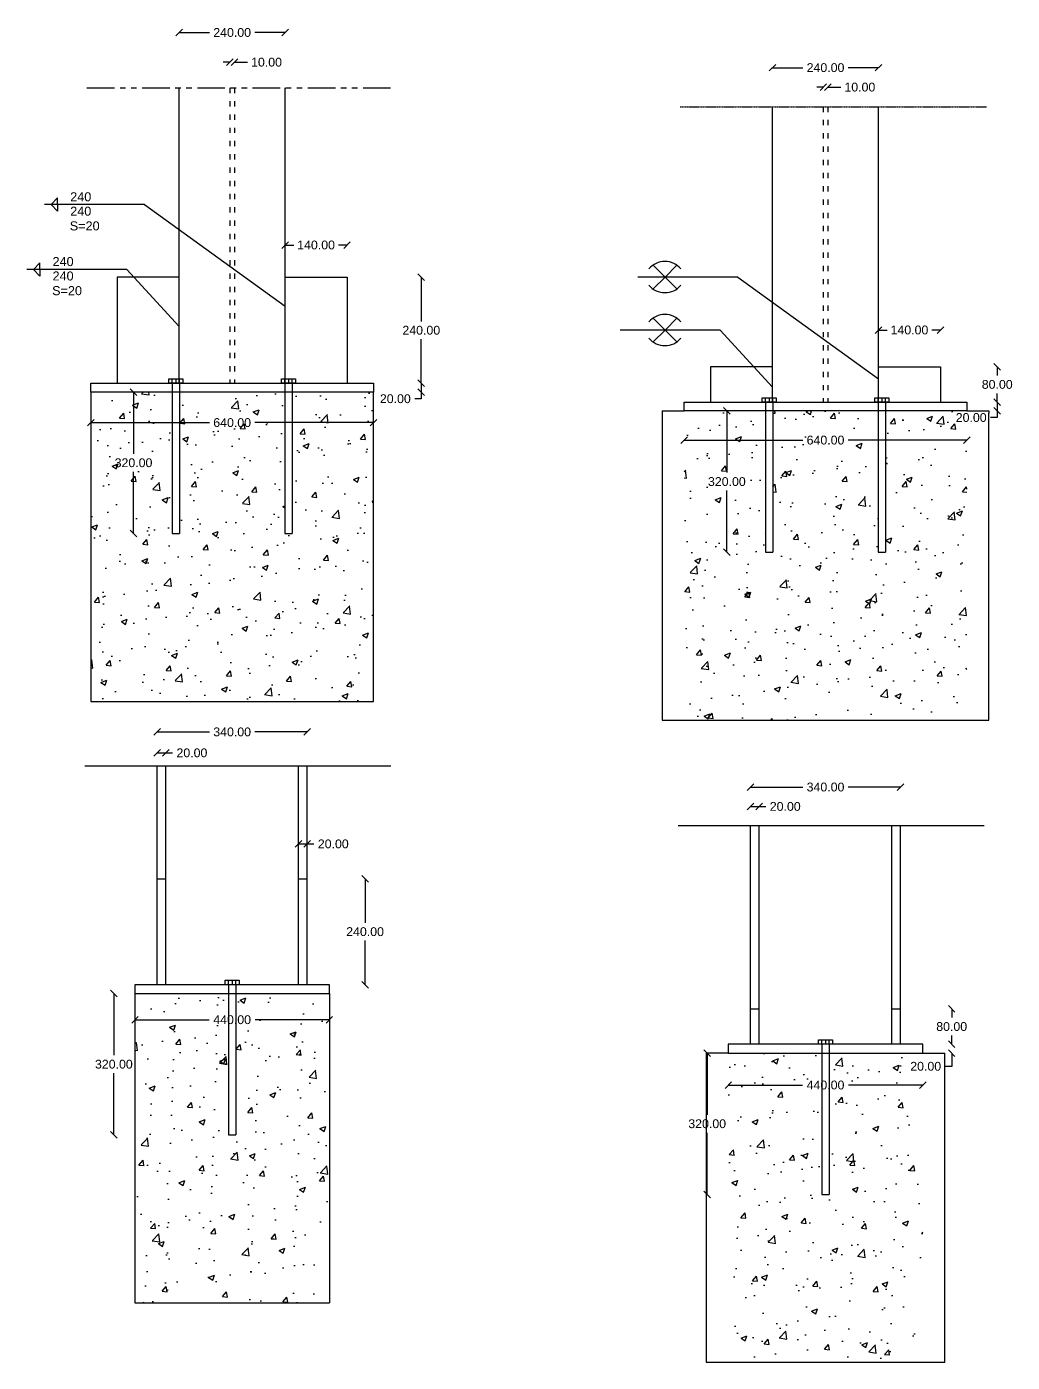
# Model space of a CAD drawing. Header units: inches. Extents: x -15 to 1885144, y -42615 to 866270.
# Drawn here: x 935031 to 937262, y 42026 to 45050 of the extents above; entities that cross this region are included whole.
import ezdxf

# ---------------------------------------------------------------- set-up
doc = ezdxf.new("R2010")
doc.units = ezdxf.units.IN
doc.header["$LTSCALE"] = 100
doc.header["$MEASUREMENT"] = 0
doc.linetypes.add('dash line', pattern=[30, 12, -18])
doc.linetypes.add('PHANTOM2', pattern=[1.25, 0.625, -0.125, 0.125, -0.125, 0.125, -0.125])
for name, color, linetype in [('bolt', 1, 'Continuous'), ('pedestal', 9, 'Continuous'), ('sections', 3, 'Continuous'), ('sections Dimensions', 6, 'Continuous')]:
    doc.layers.add(name, color=color, linetype=linetype)
doc.styles.get("Standard").update_dxf_attribs({"font": 'arial.ttf'})
doc.dimstyles.new('connections', dxfattribs={"dimtxt": 20, "dimasz": 15, "dimexe": 0.0625, "dimexo": 0.0625, "dimgap": 10, "dimtad": 0, "dimtih": 1, "dimtoh": 1, "dimzin": 0, "dimdsep": 46, "dimtxsty": 'Standard', "dimblk": 'OBLIQUE', "dimcen": 0.09, "dimse1": 1, "dimse2": 1, "dimclrd": 256, "dimclre": 256, "dimclrt": 256, "dimadec": 0, "dimazin": 0, "dimtfac": 1, "dimtofl": 0, "dimtmove": 0, "dimatfit": 3, "dimfxl": 1, "dimtfillclr": 256, "dimtolj": 1, "dimtzin": 0, "dimlwe": -1, "dimarcsym": 0})
pattern_1 = [(50, (0, 0), (136.279435, -11.922906), [14.25, -156.75]), (355, (0, 0), (-26.362753, 142.916505), [11.4, -125.4]), (100.451444, (11.36, -1), (109.91668, 130.993598), [12.110636, -133.217001]), (46.1842, (0, 38), (202.775853, -31.448663), [21.375, -235.125]), (96.635635, (16.9, 35.38), (177.58577, 185.082534), [18.165965, -199.825614]), (351.184164, (0, 38), (177.58577, 185.082534), [17.1, -188.1]), (21, (19, 28.5), (113.41234, -76.497589), [14.25, -156.75]), (326, (19, 28.5), (46.229913, 137.778509), [11.4, -125.4]), (71.451445, (28.45, 22.13), (159.642252, 61.280919), [12.110636, -133.217001]), (37.5, (0, 0), (2.3103725, 63.2498322), [0, -123.88, 0, -127.3, 0, -125.875]), (7.5, (0, 0), (49.983212, 74.9382253), [0, -72.58, 0, -121.03, 0, -47.975]), (327.5, (-42.37, 0), (101.426263, -4.2854256), [0, -47.5, 0, -148.2, 0, -196.65]), (317.5, (-61.37, 0), (110.805372, 19.019947), [0, -61.75, 0, -98.42, 0, -139.65])]

# ---------------------------------------------------------------- blocks, each defined once
blk = doc.blocks.new('_Oblique')
at = {"color": 0, "linetype": 'ByBlock', "lineweight": -2}
blk.add_line((-0.5, -0.5), (0.5, 0.5), dxfattribs=at)
blk = doc.blocks.new('*D472')
at = {"layer": 'Defpoints', "color": 0, "transparency": 16777216}
for p in [(935755.9, 44482.3), (935755.9, 44242.3), (935924.1, 44242.3)]:
    blk.add_point(p, dxfattribs=at)
at = {"layer": 'sections Dimensions', "lineweight": -2, "transparency": 16777216}
for p, q in [((935924.1, 44482.3), (935924.1, 44382.5)), ((935924.1, 44242.3), (935924.1, 44342.1))]:
    blk.add_line(p, q, dxfattribs=at)
at = {"layer": 'sections Dimensions', "lineweight": -2, "transparency": 16777216, "xscale": 15, "yscale": 15, "zscale": 15}
for p, rotation in [((935924.1, 44482.3), 90), ((935924.1, 44242.3), 270)]:
    blk.add_blockref('_Oblique', p, dxfattribs=dict(at, rotation=rotation))
at = {"layer": 'sections Dimensions', "transparency": 16777216, "insert": (935924.1, 44362.3), "char_height": 20, "attachment_point": 5}
blk.add_mtext('\\A1;240.00', dxfattribs=at)
blk = doc.blocks.new('*D473')
at = {"layer": 'Defpoints', "color": 0, "transparency": 16777216}
for p in [(935815.9, 44242.3), (935815.9, 44222.3), (935924.1, 44222.3)]:
    blk.add_point(p, dxfattribs=at)
at = {"layer": 'sections Dimensions', "lineweight": -2, "transparency": 16777216}
for p, q in [((935924.1, 44242.3), (935924.1, 44222.3)), ((935924.1, 44207.3), (935909.1, 44207.3)), ((935924.1, 44222.3), (935924.1, 44207.3))]:
    blk.add_line(p, q, dxfattribs=at)
at = {"layer": 'sections Dimensions', "lineweight": -2, "transparency": 16777216, "xscale": 15, "yscale": 15, "zscale": 15}
for p, rotation in [((935924.1, 44242.3), 90), ((935924.1, 44222.3), 270)]:
    blk.add_blockref('_Oblique', p, dxfattribs=dict(at, rotation=rotation))
at = {"layer": 'sections Dimensions', "transparency": 16777216, "insert": (935865.3, 44207.3), "char_height": 20, "attachment_point": 5}
blk.add_mtext('\\A1;20.00', dxfattribs=at)
blk = doc.blocks.new('*D474')
at = {"layer": 'Defpoints', "color": 0, "transparency": 16777216}
for p in [(935175.9, 44222.3), (935815.9, 44222.3), (935175.9, 44153.2)]:
    blk.add_point(p, dxfattribs=at)
at = {"layer": 'sections Dimensions', "lineweight": -2, "transparency": 16777216}
for p, q in [((935175.9, 44153.2), (935444.4, 44153.2)), ((935815.9, 44153.2), (935547.5, 44153.2))]:
    blk.add_line(p, q, dxfattribs=at)
at = {"layer": 'sections Dimensions', "lineweight": -2, "transparency": 16777216, "xscale": 15, "yscale": 15, "zscale": 15, "rotation": 180}
blk.add_blockref('_Oblique', (935175.9, 44153.2), dxfattribs=at)
at = {"layer": 'sections Dimensions', "lineweight": -2, "transparency": 16777216, "xscale": 15, "yscale": 15, "zscale": 15}
blk.add_blockref('_Oblique', (935815.9, 44153.2), dxfattribs=at)
at = {"layer": 'sections Dimensions', "transparency": 16777216, "insert": (935495.9, 44153.2), "char_height": 20, "attachment_point": 5}
blk.add_mtext('\\A1;640.00', dxfattribs=at)
blk = doc.blocks.new('*D475')
at = {"layer": 'Defpoints', "color": 0, "transparency": 16777216}
for p in [(935755.9, 44555.3), (935615.9, 44482.3), (935755.9, 44482.3)]:
    blk.add_point(p, dxfattribs=at)
at = {"layer": 'sections Dimensions', "lineweight": -2, "transparency": 16777216}
for p, q in [((935615.9, 44555.3), (935635.4, 44555.3)), ((935755.9, 44555.3), (935736.5, 44555.3))]:
    blk.add_line(p, q, dxfattribs=at)
at = {"layer": 'sections Dimensions', "lineweight": -2, "transparency": 16777216, "xscale": 15, "yscale": 15, "zscale": 15, "rotation": 180}
blk.add_blockref('_Oblique', (935615.9, 44555.3), dxfattribs=at)
at = {"layer": 'sections Dimensions', "lineweight": -2, "transparency": 16777216, "xscale": 15, "yscale": 15, "zscale": 15}
blk.add_blockref('_Oblique', (935755.9, 44555.3), dxfattribs=at)
at = {"layer": 'sections Dimensions', "transparency": 16777216, "insert": (935685.9, 44555.3), "char_height": 20, "attachment_point": 5}
blk.add_mtext('\\A1;140.00', dxfattribs=at)
blk = doc.blocks.new('*D476')
at = {"layer": 'Defpoints', "color": 0, "transparency": 16777216}
for p in [(935665.9, 43199.5), (935645.9, 43120.8), (935665.9, 43120.8)]:
    blk.add_point(p, dxfattribs=at)
at = {"layer": 'sections Dimensions', "lineweight": -2, "transparency": 16777216}
for p, q in [((935645.9, 43199.5), (935665.9, 43199.5)), ((935665.9, 43199.5), (935680.9, 43199.5))]:
    blk.add_line(p, q, dxfattribs=at)
at = {"layer": 'sections Dimensions', "lineweight": -2, "transparency": 16777216, "xscale": 15, "yscale": 15, "zscale": 15, "rotation": 180}
blk.add_blockref('_Oblique', (935645.9, 43199.5), dxfattribs=at)
at = {"layer": 'sections Dimensions', "lineweight": -2, "transparency": 16777216, "xscale": 15, "yscale": 15, "zscale": 15}
blk.add_blockref('_Oblique', (935665.9, 43199.5), dxfattribs=at)
at = {"layer": 'sections Dimensions', "transparency": 16777216, "insert": (935724.8, 43199.5), "char_height": 20, "attachment_point": 5}
blk.add_mtext('\\A1;20.00', dxfattribs=at)
blk = doc.blocks.new('*D477')
at = {"layer": 'Defpoints', "color": 0, "transparency": 16777216}
for p in [(935665.9, 43120.8), (935665.9, 42880.8), (935796.8, 42880.8)]:
    blk.add_point(p, dxfattribs=at)
at = {"layer": 'sections Dimensions', "lineweight": -2, "transparency": 16777216}
for p, q in [((935796.8, 43120.8), (935796.8, 43021)), ((935796.8, 42880.8), (935796.8, 42980.6))]:
    blk.add_line(p, q, dxfattribs=at)
at = {"layer": 'sections Dimensions', "lineweight": -2, "transparency": 16777216, "xscale": 15, "yscale": 15, "zscale": 15}
for p, rotation in [((935796.8, 43120.8), 90), ((935796.8, 42880.8), 270)]:
    blk.add_blockref('_Oblique', p, dxfattribs=dict(at, rotation=rotation))
at = {"layer": 'sections Dimensions', "transparency": 16777216, "insert": (935796.8, 43000.8), "char_height": 20, "attachment_point": 5}
blk.add_mtext('\\A1;240.00', dxfattribs=at)
blk = doc.blocks.new('*D478')
at = {"layer": 'Defpoints', "color": 0, "transparency": 16777216}
for p in [(935275.9, 42860.8), (935715.9, 42860.8), (935715.9, 42801.5)]:
    blk.add_point(p, dxfattribs=at)
at = {"layer": 'sections Dimensions', "lineweight": -2, "transparency": 16777216}
for p, q in [((935275.9, 42801.5), (935444, 42801.5)), ((935715.9, 42801.5), (935547.8, 42801.5))]:
    blk.add_line(p, q, dxfattribs=at)
at = {"layer": 'sections Dimensions', "lineweight": -2, "transparency": 16777216, "xscale": 15, "yscale": 15, "zscale": 15, "rotation": 180}
blk.add_blockref('_Oblique', (935275.9, 42801.5), dxfattribs=at)
at = {"layer": 'sections Dimensions', "lineweight": -2, "transparency": 16777216, "xscale": 15, "yscale": 15, "zscale": 15}
blk.add_blockref('_Oblique', (935715.9, 42801.5), dxfattribs=at)
at = {"layer": 'sections Dimensions', "transparency": 16777216, "insert": (935495.9, 42801.5), "char_height": 20, "attachment_point": 5}
blk.add_mtext('\\A1;440.00', dxfattribs=at)
blk = doc.blocks.new('*D479')
at = {"layer": 'Defpoints', "color": 0, "transparency": 16777216}
for p in [(937099.2, 44362.9), (936959.2, 44279.7), (937099.2, 44279.7)]:
    blk.add_point(p, dxfattribs=at)
at = {"layer": 'sections Dimensions', "lineweight": -2, "transparency": 16777216}
for p, q in [((936959.2, 44362.9), (936978.6, 44362.9)), ((937099.2, 44362.9), (937079.7, 44362.9))]:
    blk.add_line(p, q, dxfattribs=at)
at = {"layer": 'sections Dimensions', "lineweight": -2, "transparency": 16777216, "xscale": 15, "yscale": 15, "zscale": 15, "rotation": 180}
blk.add_blockref('_Oblique', (936959.2, 44362.9), dxfattribs=at)
at = {"layer": 'sections Dimensions', "lineweight": -2, "transparency": 16777216, "xscale": 15, "yscale": 15, "zscale": 15}
blk.add_blockref('_Oblique', (937099.2, 44362.9), dxfattribs=at)
at = {"layer": 'sections Dimensions', "transparency": 16777216, "insert": (937029.2, 44362.9), "char_height": 20, "attachment_point": 5}
blk.add_mtext('\\A1;140.00', dxfattribs=at)
blk = doc.blocks.new('*D480')
at = {"layer": 'Defpoints', "color": 0, "transparency": 16777216}
for p in [(937099.2, 44279.7), (937099.2, 44199.7), (937227.9, 44199.7)]:
    blk.add_point(p, dxfattribs=at)
at = {"layer": 'sections Dimensions', "lineweight": -2, "transparency": 16777216}
for p, q in [((937227.9, 44279.7), (937227.9, 44260)), ((937227.9, 44199.7), (937227.9, 44219.5))]:
    blk.add_line(p, q, dxfattribs=at)
at = {"layer": 'sections Dimensions', "lineweight": -2, "transparency": 16777216, "xscale": 15, "yscale": 15, "zscale": 15}
for p, rotation in [((937227.9, 44279.7), 90), ((937227.9, 44199.7), 270)]:
    blk.add_blockref('_Oblique', p, dxfattribs=dict(at, rotation=rotation))
at = {"layer": 'sections Dimensions', "transparency": 16777216, "insert": (937227.9, 44239.7), "char_height": 20, "attachment_point": 5}
blk.add_mtext('\\A1;80.00', dxfattribs=at)
blk = doc.blocks.new('*D481')
at = {"layer": 'Defpoints', "color": 0, "transparency": 16777216}
for p in [(937159.2, 44199.7), (937159.2, 44179.7), (937227.9, 44179.7)]:
    blk.add_point(p, dxfattribs=at)
at = {"layer": 'sections Dimensions', "lineweight": -2, "transparency": 16777216}
for p, q in [((937227.9, 44199.7), (937227.9, 44179.7)), ((937227.9, 44179.7), (937227.9, 44164.7)), ((937227.9, 44164.7), (937212.9, 44164.7))]:
    blk.add_line(p, q, dxfattribs=at)
at = {"layer": 'sections Dimensions', "lineweight": -2, "transparency": 16777216, "xscale": 15, "yscale": 15, "zscale": 15}
for p, rotation in [((937227.9, 44199.7), 90), ((937227.9, 44179.7), 270)]:
    blk.add_blockref('_Oblique', p, dxfattribs=dict(at, rotation=rotation))
at = {"layer": 'sections Dimensions', "transparency": 16777216, "insert": (937169, 44164.7), "char_height": 20, "attachment_point": 5}
blk.add_mtext('\\A1;20.00', dxfattribs=at)
blk = doc.blocks.new('*D482')
at = {"layer": 'Defpoints', "color": 0, "transparency": 16777216}
for p in [(936519.2, 44179.7), (937159.2, 44179.7), (936519.2, 44113.6)]:
    blk.add_point(p, dxfattribs=at)
at = {"layer": 'sections Dimensions', "lineweight": -2, "transparency": 16777216}
for p, q in [((936519.2, 44113.6), (936787.6, 44113.6)), ((937159.2, 44113.6), (936890.7, 44113.6))]:
    blk.add_line(p, q, dxfattribs=at)
at = {"layer": 'sections Dimensions', "lineweight": -2, "transparency": 16777216, "xscale": 15, "yscale": 15, "zscale": 15, "rotation": 180}
blk.add_blockref('_Oblique', (936519.2, 44113.6), dxfattribs=at)
at = {"layer": 'sections Dimensions', "lineweight": -2, "transparency": 16777216, "xscale": 15, "yscale": 15, "zscale": 15}
blk.add_blockref('_Oblique', (937159.2, 44113.6), dxfattribs=at)
at = {"layer": 'sections Dimensions', "transparency": 16777216, "insert": (936839.2, 44113.6), "char_height": 20, "attachment_point": 5}
blk.add_mtext('\\A1;640.00', dxfattribs=at)
blk = doc.blocks.new('*D483')
at = {"layer": 'Defpoints', "color": 0, "transparency": 16777216}
for p in [(937009.2, 42826), (937009.2, 42746), (937124.8, 42746)]:
    blk.add_point(p, dxfattribs=at)
at = {"layer": 'sections Dimensions', "lineweight": -2, "transparency": 16777216}
for p, q in [((937124.8, 42826), (937124.8, 42806.2)), ((937124.8, 42746), (937124.8, 42765.8))]:
    blk.add_line(p, q, dxfattribs=at)
at = {"layer": 'sections Dimensions', "lineweight": -2, "transparency": 16777216, "xscale": 15, "yscale": 15, "zscale": 15}
for p, rotation in [((937124.8, 42826), 90), ((937124.8, 42746), 270)]:
    blk.add_blockref('_Oblique', p, dxfattribs=dict(at, rotation=rotation))
at = {"layer": 'sections Dimensions', "transparency": 16777216, "insert": (937124.8, 42786), "char_height": 20, "attachment_point": 5}
blk.add_mtext('\\A1;80.00', dxfattribs=at)
blk = doc.blocks.new('*D484')
at = {"layer": 'Defpoints', "color": 0, "transparency": 16777216}
for p in [(937059.2, 42746), (937059.2, 42726), (937124.8, 42726)]:
    blk.add_point(p, dxfattribs=at)
at = {"layer": 'sections Dimensions', "lineweight": -2, "transparency": 16777216}
for p, q in [((937124.8, 42746), (937124.8, 42761)), ((937124.8, 42726), (937124.8, 42696)), ((937124.8, 42696), (937109.8, 42696))]:
    blk.add_line(p, q, dxfattribs=at)
at = {"layer": 'sections Dimensions', "lineweight": -2, "transparency": 16777216, "xscale": 15, "yscale": 15, "zscale": 15}
for p, rotation in [((937124.8, 42746), 270), ((937124.8, 42726), 90)]:
    blk.add_blockref('_Oblique', p, dxfattribs=dict(at, rotation=rotation))
at = {"layer": 'sections Dimensions', "transparency": 16777216, "insert": (937066, 42696), "char_height": 20, "attachment_point": 5}
blk.add_mtext('\\A1;20.00', dxfattribs=at)
blk = doc.blocks.new('*D485')
at = {"layer": 'Defpoints', "color": 0, "transparency": 16777216}
for p in [(936619.2, 42726), (937059.2, 42726), (937059.2, 42653.6)]:
    blk.add_point(p, dxfattribs=at)
at = {"layer": 'sections Dimensions', "lineweight": -2, "transparency": 16777216}
for p, q in [((936619.2, 42653.6), (936787.3, 42653.6)), ((937059.2, 42653.6), (936891, 42653.6))]:
    blk.add_line(p, q, dxfattribs=at)
at = {"layer": 'sections Dimensions', "lineweight": -2, "transparency": 16777216, "xscale": 15, "yscale": 15, "zscale": 15, "rotation": 180}
blk.add_blockref('_Oblique', (936619.2, 42653.6), dxfattribs=at)
at = {"layer": 'sections Dimensions', "lineweight": -2, "transparency": 16777216, "xscale": 15, "yscale": 15, "zscale": 15}
blk.add_blockref('_Oblique', (937059.2, 42653.6), dxfattribs=at)
at = {"layer": 'sections Dimensions', "transparency": 16777216, "insert": (936839.2, 42653.6), "char_height": 20, "attachment_point": 5}
blk.add_mtext('\\A1;440.00', dxfattribs=at)
blk = doc.blocks.new('*D486')
at = {"layer": 'Defpoints', "color": 0, "transparency": 16777216}
for p in [(935375.9, 45036.4), (935375.9, 44910.9), (935615.9, 44910.9)]:
    blk.add_point(p, dxfattribs=at)
at = {"layer": 'sections', "lineweight": -2, "transparency": 16777216}
for p, q in [((935375.9, 45036.4), (935444.3, 45036.4)), ((935615.9, 45036.4), (935547.6, 45036.4))]:
    blk.add_line(p, q, dxfattribs=at)
at = {"layer": 'sections', "lineweight": -2, "transparency": 16777216, "xscale": 15, "yscale": 15, "zscale": 15, "rotation": 180}
blk.add_blockref('_Oblique', (935375.9, 45036.4), dxfattribs=at)
at = {"layer": 'sections', "lineweight": -2, "transparency": 16777216, "xscale": 15, "yscale": 15, "zscale": 15}
blk.add_blockref('_Oblique', (935615.9, 45036.4), dxfattribs=at)
at = {"layer": 'sections', "transparency": 16777216, "insert": (935495.9, 45036.4), "char_height": 20, "attachment_point": 5}
blk.add_mtext('\\A1;240.00', dxfattribs=at)
blk = doc.blocks.new('*D487')
at = {"layer": 'Defpoints', "color": 0, "transparency": 16777216}
for p in [(935500.9, 44969.2), (935490.9, 44910.9), (935500.9, 44910.9)]:
    blk.add_point(p, dxfattribs=at)
at = {"layer": 'sections', "lineweight": -2, "transparency": 16777216}
for p, q in [((935490.9, 44969.2), (935475.9, 44969.2)), ((935500.9, 44969.2), (935530.9, 44969.2))]:
    blk.add_line(p, q, dxfattribs=at)
at = {"layer": 'sections', "lineweight": -2, "transparency": 16777216, "xscale": 15, "yscale": 15, "zscale": 15}
blk.add_blockref('_Oblique', (935490.9, 44969.2), dxfattribs=at)
at = {"layer": 'sections', "lineweight": -2, "transparency": 16777216, "xscale": 15, "yscale": 15, "zscale": 15, "rotation": 180}
blk.add_blockref('_Oblique', (935500.9, 44969.2), dxfattribs=at)
at = {"layer": 'sections', "transparency": 16777216, "insert": (935573.7, 44969.2), "char_height": 20, "attachment_point": 5}
blk.add_mtext('\\A1;10.00', dxfattribs=at)
blk = doc.blocks.new('*D488')
at = {"layer": 'Defpoints', "color": 0, "transparency": 16777216}
for p in [(936959.2, 44956.8), (936719.2, 44868.4), (936959.2, 44868.4)]:
    blk.add_point(p, dxfattribs=at)
at = {"layer": 'sections Dimensions', "lineweight": -2, "transparency": 16777216}
for p, q in [((936719.2, 44956.8), (936787.5, 44956.8)), ((936959.2, 44956.8), (936890.8, 44956.8))]:
    blk.add_line(p, q, dxfattribs=at)
at = {"layer": 'sections Dimensions', "lineweight": -2, "transparency": 16777216, "xscale": 15, "yscale": 15, "zscale": 15, "rotation": 180}
blk.add_blockref('_Oblique', (936719.2, 44956.8), dxfattribs=at)
at = {"layer": 'sections Dimensions', "lineweight": -2, "transparency": 16777216, "xscale": 15, "yscale": 15, "zscale": 15}
blk.add_blockref('_Oblique', (936959.2, 44956.8), dxfattribs=at)
at = {"layer": 'sections Dimensions', "transparency": 16777216, "insert": (936839.2, 44956.8), "char_height": 20, "attachment_point": 5}
blk.add_mtext('\\A1;240.00', dxfattribs=at)
blk = doc.blocks.new('*D489')
at = {"layer": 'Defpoints', "color": 0, "transparency": 16777216}
for p in [(936844.2, 44912.7), (936834.2, 44868.4), (936844.2, 44868.4)]:
    blk.add_point(p, dxfattribs=at)
at = {"layer": 'sections Dimensions', "lineweight": -2, "transparency": 16777216}
for p, q in [((936834.2, 44912.7), (936819.2, 44912.7)), ((936844.2, 44912.7), (936874.2, 44912.7))]:
    blk.add_line(p, q, dxfattribs=at)
at = {"layer": 'sections Dimensions', "lineweight": -2, "transparency": 16777216, "xscale": 15, "yscale": 15, "zscale": 15}
blk.add_blockref('_Oblique', (936834.2, 44912.7), dxfattribs=at)
at = {"layer": 'sections Dimensions', "lineweight": -2, "transparency": 16777216, "xscale": 15, "yscale": 15, "zscale": 15, "rotation": 180}
blk.add_blockref('_Oblique', (936844.2, 44912.7), dxfattribs=at)
at = {"layer": 'sections Dimensions', "transparency": 16777216, "insert": (936916.9, 44912.7), "char_height": 20, "attachment_point": 5}
blk.add_mtext('\\A1;10.00', dxfattribs=at)
blk = doc.blocks.new('*D490')
at = {"layer": 'Defpoints', "color": 0, "transparency": 16777216}
for p in [(937009.2, 43328.2), (936669.2, 43241.6), (937009.2, 43241.6)]:
    blk.add_point(p, dxfattribs=at)
at = {"layer": 'sections Dimensions', "lineweight": -2, "transparency": 16777216}
for p, q in [((936669.2, 43328.2), (936787.7, 43328.2)), ((937009.2, 43328.2), (936890.6, 43328.2))]:
    blk.add_line(p, q, dxfattribs=at)
at = {"layer": 'sections Dimensions', "lineweight": -2, "transparency": 16777216, "xscale": 15, "yscale": 15, "zscale": 15, "rotation": 180}
blk.add_blockref('_Oblique', (936669.2, 43328.2), dxfattribs=at)
at = {"layer": 'sections Dimensions', "lineweight": -2, "transparency": 16777216, "xscale": 15, "yscale": 15, "zscale": 15}
blk.add_blockref('_Oblique', (937009.2, 43328.2), dxfattribs=at)
at = {"layer": 'sections Dimensions', "transparency": 16777216, "insert": (936839.2, 43328.2), "char_height": 20, "attachment_point": 5}
blk.add_mtext('\\A1;340.00', dxfattribs=at)
blk = doc.blocks.new('*D491')
at = {"layer": 'Defpoints', "color": 0, "transparency": 16777216}
for p in [(936689.2, 43284.3), (936669.2, 43241.6), (936689.2, 43241.6)]:
    blk.add_point(p, dxfattribs=at)
at = {"layer": 'sections Dimensions', "lineweight": -2, "transparency": 16777216}
for p, q in [((936669.2, 43284.3), (936689.2, 43284.3)), ((936689.2, 43284.3), (936704.2, 43284.3))]:
    blk.add_line(p, q, dxfattribs=at)
at = {"layer": 'sections Dimensions', "lineweight": -2, "transparency": 16777216, "xscale": 15, "yscale": 15, "zscale": 15, "rotation": 180}
blk.add_blockref('_Oblique', (936669.2, 43284.3), dxfattribs=at)
at = {"layer": 'sections Dimensions', "lineweight": -2, "transparency": 16777216, "xscale": 15, "yscale": 15, "zscale": 15}
blk.add_blockref('_Oblique', (936689.2, 43284.3), dxfattribs=at)
at = {"layer": 'sections Dimensions', "transparency": 16777216, "insert": (936748, 43284.3), "char_height": 20, "attachment_point": 5}
blk.add_mtext('\\A1;20.00', dxfattribs=at)
blk = doc.blocks.new('*D492')
at = {"layer": 'Defpoints', "color": 0, "transparency": 16777216}
for p in [(935665.9, 43453), (935325.9, 43376.4), (935665.9, 43376.4)]:
    blk.add_point(p, dxfattribs=at)
at = {"layer": 'sections Dimensions', "lineweight": -2, "transparency": 16777216}
for p, q in [((935325.9, 43453), (935444.4, 43453)), ((935665.9, 43453), (935547.4, 43453))]:
    blk.add_line(p, q, dxfattribs=at)
at = {"layer": 'sections Dimensions', "lineweight": -2, "transparency": 16777216, "xscale": 15, "yscale": 15, "zscale": 15, "rotation": 180}
blk.add_blockref('_Oblique', (935325.9, 43453), dxfattribs=at)
at = {"layer": 'sections Dimensions', "lineweight": -2, "transparency": 16777216, "xscale": 15, "yscale": 15, "zscale": 15}
blk.add_blockref('_Oblique', (935665.9, 43453), dxfattribs=at)
at = {"layer": 'sections Dimensions', "transparency": 16777216, "insert": (935495.9, 43453), "char_height": 20, "attachment_point": 5}
blk.add_mtext('\\A1;340.00', dxfattribs=at)
blk = doc.blocks.new('*D493')
at = {"layer": 'Defpoints', "color": 0, "transparency": 16777216}
for p in [(935345.9, 43405.6), (935325.9, 43376.4), (935345.9, 43376.4)]:
    blk.add_point(p, dxfattribs=at)
at = {"layer": 'sections Dimensions', "lineweight": -2, "transparency": 16777216}
for p, q in [((935325.9, 43405.6), (935345.9, 43405.6)), ((935345.9, 43405.6), (935360.9, 43405.6))]:
    blk.add_line(p, q, dxfattribs=at)
at = {"layer": 'sections Dimensions', "lineweight": -2, "transparency": 16777216, "xscale": 15, "yscale": 15, "zscale": 15, "rotation": 180}
blk.add_blockref('_Oblique', (935325.9, 43405.6), dxfattribs=at)
at = {"layer": 'sections Dimensions', "lineweight": -2, "transparency": 16777216, "xscale": 15, "yscale": 15, "zscale": 15}
blk.add_blockref('_Oblique', (935345.9, 43405.6), dxfattribs=at)
at = {"layer": 'sections Dimensions', "transparency": 16777216, "insert": (935404.8, 43405.6), "char_height": 20, "attachment_point": 5}
blk.add_mtext('\\A1;20.00', dxfattribs=at)
blk = doc.blocks.new('*D733')
at = {"layer": 'Defpoints', "color": 0, "ltscale": 10, "transparency": 16777216}
for p in [(936831.2, 42726), (936571.3, 42406), (936831.2, 42406)]:
    blk.add_point(p, dxfattribs=at)
at = {"layer": 'sections Dimensions', "lineweight": -2, "ltscale": 10, "transparency": 16777216}
for p, q in [((936571.3, 42726), (936571.3, 42586.2)), ((936571.3, 42406), (936571.3, 42545.8))]:
    blk.add_line(p, q, dxfattribs=at)
at = {"layer": 'sections Dimensions', "lineweight": -2, "ltscale": 10, "transparency": 16777216, "xscale": 15, "yscale": 15, "zscale": 15}
for p, rotation in [((936571.3, 42726), 90), ((936571.3, 42406), 270)]:
    blk.add_blockref('_Oblique', p, dxfattribs=dict(at, rotation=rotation))
at = {"layer": 'sections Dimensions', "ltscale": 10, "transparency": 16777216, "insert": (936571.3, 42566), "char_height": 20, "attachment_point": 5}
blk.add_mtext('\\A1;320.00', dxfattribs=at)
blk = doc.blocks.new('*D734')
at = {"layer": 'Defpoints', "color": 0, "ltscale": 10, "transparency": 16777216}
for p in [(936703.7, 44179.7), (936615.8, 43859.7), (936703.7, 43859.7)]:
    blk.add_point(p, dxfattribs=at)
at = {"layer": 'sections Dimensions', "lineweight": -2, "ltscale": 10, "transparency": 16777216}
for p, q in [((936615.8, 44179.7), (936615.8, 44040)), ((936615.8, 43859.7), (936615.8, 43999.5))]:
    blk.add_line(p, q, dxfattribs=at)
at = {"layer": 'sections Dimensions', "lineweight": -2, "ltscale": 10, "transparency": 16777216, "xscale": 15, "yscale": 15, "zscale": 15}
for p, rotation in [((936615.8, 44179.7), 90), ((936615.8, 43859.7), 270)]:
    blk.add_blockref('_Oblique', p, dxfattribs=dict(at, rotation=rotation))
at = {"layer": 'sections Dimensions', "ltscale": 10, "transparency": 16777216, "insert": (936615.8, 44019.7), "char_height": 20, "attachment_point": 5}
blk.add_mtext('\\A1;320.00', dxfattribs=at)
blk = doc.blocks.new('*D737')
at = {"layer": 'Defpoints', "color": 0, "ltscale": 10, "transparency": 16777216}
for p in [(935360.4, 44222.3), (935272.6, 43902.3), (935360.4, 43902.3)]:
    blk.add_point(p, dxfattribs=at)
at = {"layer": 'sections Dimensions', "lineweight": -2, "ltscale": 10, "transparency": 16777216}
for p, q in [((935272.6, 44222.3), (935272.6, 44082.5)), ((935272.6, 43902.3), (935272.6, 44042.1))]:
    blk.add_line(p, q, dxfattribs=at)
at = {"layer": 'sections Dimensions', "lineweight": -2, "ltscale": 10, "transparency": 16777216, "xscale": 15, "yscale": 15, "zscale": 15}
for p, rotation in [((935272.6, 44222.3), 90), ((935272.6, 43902.3), 270)]:
    blk.add_blockref('_Oblique', p, dxfattribs=dict(at, rotation=rotation))
at = {"layer": 'sections Dimensions', "ltscale": 10, "transparency": 16777216, "insert": (935272.6, 44062.3), "char_height": 20, "attachment_point": 5}
blk.add_mtext('\\A1;320.00', dxfattribs=at)
blk = doc.blocks.new('*D738')
at = {"layer": 'Defpoints', "color": 0, "ltscale": 10, "transparency": 16777216}
for p in [(935487.9, 42860.8), (935228.1, 42540.8), (935487.9, 42540.8)]:
    blk.add_point(p, dxfattribs=at)
at = {"layer": 'sections Dimensions', "lineweight": -2, "ltscale": 10, "transparency": 16777216}
for p, q in [((935228.1, 42860.8), (935228.1, 42721.1)), ((935228.1, 42540.8), (935228.1, 42680.6))]:
    blk.add_line(p, q, dxfattribs=at)
at = {"layer": 'sections Dimensions', "lineweight": -2, "ltscale": 10, "transparency": 16777216, "xscale": 15, "yscale": 15, "zscale": 15}
for p, rotation in [((935228.1, 42860.8), 90), ((935228.1, 42540.8), 270)]:
    blk.add_blockref('_Oblique', p, dxfattribs=dict(at, rotation=rotation))
at = {"layer": 'sections Dimensions', "ltscale": 10, "transparency": 16777216, "insert": (935228.1, 42700.8), "char_height": 20, "attachment_point": 5}
blk.add_mtext('\\A1;320.00', dxfattribs=at)

msp = doc.modelspace()

# ---------------------------------------------------------------- hatches: boundary and pattern name
at = {"layer": 'pedestal', "ltscale": 10}
h = msp.add_hatch(dxfattribs=at)
h.set_pattern_fill('AR-CONC', color=256, scale=19)
h.set_pattern_definition(pattern_1)
h.paths.add_polyline_path([(935376.42, 43902.29), (935360.42, 43902.29), (935360.42, 44222.29), (935175.92, 44222.29), (935175.92, 43522.29), (935815.92, 43522.29), (935815.92, 44222.29), (935631.42, 44222.29), (935631.42, 43902.29), (935615.42, 43902.29), (935615.42, 44222.29), (935376.42, 44222.29)])
h = msp.add_hatch(dxfattribs=at)
h.set_pattern_fill('AR-CONC', color=256, scale=19)
h.set_pattern_definition(pattern_1)
h.paths.add_polyline_path([(937159.159, 44179.745), (936974.659, 44179.745), (936974.659, 43859.745), (936958.659, 43859.745), (936958.659, 44179.745), (936719.659, 44179.745), (936719.659, 43859.745), (936703.659, 43859.745), (936703.659, 44179.745), (936519.159, 44179.745), (936519.159, 43479.745), (937159.159, 43479.745)])
h = msp.add_hatch(dxfattribs=at)
h.set_pattern_fill('AR-CONC', color=256, scale=19)
h.set_pattern_definition(pattern_1)
h.paths.add_polyline_path([(935715.92, 42860.834), (935503.92, 42860.834), (935503.92, 42540.834), (935487.92, 42540.834), (935487.92, 42860.834), (935275.92, 42860.834), (935275.92, 42160.834), (935715.92, 42160.834)])
h = msp.add_hatch(dxfattribs=at)
h.set_pattern_fill('AR-CONC', color=256, scale=19)
h.set_pattern_definition(pattern_1)
h.paths.add_polyline_path([(937059.159, 42726.03), (936847.159, 42726.03), (936847.159, 42406.03), (936831.159, 42406.03), (936831.159, 42726.03), (936619.159, 42726.03), (936619.159, 42026.03), (937059.159, 42026.03)])

# ---------------------------------------------------------------- linework, layer by layer
at = {"layer": 'bolt', "ltscale": 10}
for p, q in [((935352.42, 44242.29), (935352.42, 44252.29)), ((935352.42, 44252.29), (935384.42, 44252.29)), ((935360.42, 44242.29), (935352.42, 44242.29)), ((935360.42, 44242.29), (935360.42, 44252.29)), ((935360.42, 44242.29), (935360.42, 43902.29)), ((935368.42, 44242.29), (935360.42, 44242.29)), ((935368.42, 44252.29), (935368.42, 44242.29)), ((935376.42, 44242.29), (935368.42, 44242.29)), ((935376.42, 44242.29), (935376.42, 44252.29)), ((935376.42, 44242.29), (935376.42, 43902.29)), ((935384.42, 44242.29), (935376.42, 44242.29)), ((935384.42, 44252.29), (935384.42, 44242.29)), ((935607.42, 44242.29), (935607.42, 44252.29)), ((935607.42, 44252.29), (935639.42, 44252.29)), ((935615.42, 44242.29), (935607.42, 44242.29)), ((935615.42, 44242.29), (935615.42, 44252.29)), ((935615.42, 44242.29), (935615.42, 43902.29)), ((935623.42, 44242.29), (935615.42, 44242.29)), ((935623.42, 44252.29), (935623.42, 44242.29)), ((935631.42, 44242.29), (935623.42, 44242.29)), ((935631.42, 44242.29), (935631.42, 44252.29)), ((935631.42, 44242.29), (935631.42, 43902.29)), ((935639.42, 44242.29), (935631.42, 44242.29)), ((935639.42, 44252.29), (935639.42, 44242.29)), ((936695.659, 44199.745), (936695.659, 44209.745)), ((936695.659, 44209.745), (936727.659, 44209.745)), ((936703.659, 44199.745), (936703.659, 44209.745)), ((936711.659, 44209.745), (936711.659, 44199.745)), ((936719.659, 44199.745), (936719.659, 44209.745)), ((936727.659, 44209.745), (936727.659, 44199.745)), ((936950.659, 44199.745), (936950.659, 44209.745)), ((936950.659, 44209.745), (936982.659, 44209.745)), ((936958.659, 44199.745), (936958.659, 44209.745)), ((936966.659, 44209.745), (936966.659, 44199.745)), ((936974.659, 44199.745), (936974.659, 44209.745)), ((936982.659, 44209.745), (936982.659, 44199.745)), ((936703.659, 44199.745), (936695.659, 44199.745)), ((936703.659, 44199.745), (936703.659, 43859.745)), ((936711.659, 44199.745), (936703.659, 44199.745)), ((936719.659, 44199.745), (936711.659, 44199.745)), ((936719.659, 44199.745), (936719.659, 43859.745)), ((936727.659, 44199.745), (936719.659, 44199.745)), ((936958.659, 44199.745), (936950.659, 44199.745)), ((936958.659, 44199.745), (936958.659, 43859.745)), ((936966.659, 44199.745), (936958.659, 44199.745)), ((936974.659, 44199.745), (936966.659, 44199.745)), ((936974.659, 44199.745), (936974.659, 43859.745)), ((936982.659, 44199.745), (936974.659, 44199.745)), ((935360.42, 43902.29), (935376.42, 43902.29)), ((935615.42, 43902.29), (935631.42, 43902.29)), ((936703.659, 43859.745), (936719.659, 43859.745)), ((936958.659, 43859.745), (936974.659, 43859.745)), ((935479.92, 42880.834), (935479.92, 42890.834)), ((935479.92, 42890.834), (935511.92, 42890.834)), ((935487.92, 42880.834), (935479.92, 42880.834)), ((935487.92, 42880.834), (935487.92, 42890.834)), ((935487.92, 42880.834), (935487.92, 42540.834)), ((935495.92, 42880.834), (935487.92, 42880.834)), ((935495.92, 42890.834), (935495.92, 42880.834)), ((935503.92, 42880.834), (935495.92, 42880.834)), ((935503.92, 42880.834), (935503.92, 42890.834)), ((935503.92, 42880.834), (935503.92, 42540.834)), ((935511.92, 42880.834), (935503.92, 42880.834)), ((935511.92, 42890.834), (935511.92, 42880.834)), ((936823.159, 42746.03), (936823.159, 42756.03)), ((936823.159, 42756.03), (936855.159, 42756.03)), ((936831.159, 42746.03), (936831.159, 42756.03)), ((936839.159, 42756.03), (936839.159, 42746.03)), ((936847.159, 42746.03), (936847.159, 42756.03)), ((936855.159, 42756.03), (936855.159, 42746.03)), ((936831.159, 42746.03), (936823.159, 42746.03)), ((936831.159, 42746.03), (936831.159, 42406.03)), ((936839.159, 42746.03), (936831.159, 42746.03)), ((936847.159, 42746.03), (936839.159, 42746.03)), ((936847.159, 42746.03), (936847.159, 42406.03)), ((936855.159, 42746.03), (936847.159, 42746.03)), ((935487.92, 42540.834), (935503.92, 42540.834)), ((936831.159, 42406.03), (936847.159, 42406.03))]:
    msp.add_line(p, q, dxfattribs=at)
at = {"layer": 'pedestal', "ltscale": 10}
for p, q in [((935175.92, 44222.29), (935175.92, 43522.29)), ((935815.92, 43522.29), (935815.92, 44222.29)), ((936469.159, 44179.745), (936469.159, 43479.745)), ((937209.159, 43479.745), (937209.159, 44174.957)), ((935175.92, 43522.29), (935815.92, 43522.29)), ((936469.159, 43479.745), (937209.159, 43479.745)), ((935275.92, 42860.834), (935275.92, 42160.834)), ((935715.92, 42860.834), (935715.92, 42160.834)), ((936569.159, 42726.03), (936569.159, 42026.03)), ((937109.159, 42026.03), (937109.159, 42726.03)), ((935275.92, 42160.834), (935715.92, 42160.834)), ((936569.159, 42026.03), (937109.159, 42026.03))]:
    msp.add_line(p, q, dxfattribs=at)
at = {"layer": 'pedestal', "ltscale": 0.01}
for p, q in [((936469.159, 44179.745), (936519.159, 44179.745)), ((937159.159, 44179.745), (937209.159, 44179.745)), ((937209.159, 44179.745), (937209.159, 44174.957)), ((936619.159, 42726.03), (936569.159, 42726.03)), ((937059.159, 42726.03), (937109.159, 42726.03))]:
    msp.add_line(p, q, dxfattribs=at)
at = {"layer": 'sections', "linetype": 'PHANTOM2'}
msp.add_line((935167.127, 44910.94), (935860.304, 44910.94), dxfattribs=at)
at = {"layer": 'sections'}
for p, q in [((935375.92, 44242.29), (935375.92, 44910.94)), ((935615.92, 44242.29), (935615.92, 44910.94)), ((936719.159, 44199.745), (936719.159, 44868.396)), ((936959.159, 44199.745), (936959.159, 44868.396)), ((935235.92, 44482.29), (935235.92, 44242.29)), ((935375.92, 44482.29), (935235.92, 44482.29)), ((935615.92, 44482.29), (935755.92, 44482.29)), ((935755.92, 44482.29), (935755.92, 44242.29)), ((936579.159, 44279.745), (936579.159, 44199.745)), ((936719.159, 44279.745), (936579.159, 44279.745)), ((936959.159, 44279.745), (937099.159, 44279.745)), ((937099.159, 44279.745), (937099.159, 44199.745)), ((935175.92, 44242.29), (935815.92, 44242.29)), ((935175.92, 44222.29), (935175.92, 44242.29)), ((935815.92, 44242.29), (935815.92, 44222.29)), ((935815.92, 44222.29), (935175.92, 44222.29)), ((936519.159, 44199.745), (937159.159, 44199.745)), ((936519.159, 44179.745), (936519.159, 44199.745)), ((937159.159, 44179.745), (936519.159, 44179.745)), ((937159.159, 44199.745), (937159.159, 44179.745)), ((935325.92, 42880.834), (935325.92, 43376.393)), ((935345.92, 42880.834), (935345.92, 43376.393)), ((935645.92, 42880.834), (935645.92, 43376.393)), ((935665.92, 42880.834), (935665.92, 43376.393)), ((936669.159, 42746.03), (936669.159, 43241.588)), ((936689.159, 42746.03), (936689.159, 43241.588)), ((936989.159, 42746.03), (936989.159, 43241.588)), ((937009.159, 42746.03), (937009.159, 43241.588)), ((935325.92, 43120.834), (935345.92, 43120.834)), ((935645.92, 43120.834), (935665.92, 43120.834)), ((935715.92, 42880.834), (935275.92, 42880.834)), ((935275.92, 42880.834), (935275.92, 42860.834)), ((935715.92, 42860.834), (935715.92, 42880.834)), ((935275.92, 42860.834), (935715.92, 42860.834)), ((936669.159, 42826.03), (936689.159, 42826.03)), ((936989.159, 42826.03), (937009.159, 42826.03)), ((937059.159, 42746.03), (936619.159, 42746.03)), ((936619.159, 42746.03), (936619.159, 42726.03)), ((936619.159, 42726.03), (937059.159, 42726.03)), ((937059.159, 42726.03), (937059.159, 42746.03))]:
    msp.add_line(p, q, dxfattribs=at)
at = {"layer": 'sections', "linetype": 'dash line', "ltscale": 0.01}
for p, q in [((935490.92, 44910.94), (935490.92, 44242.29)), ((935500.92, 44910.94), (935500.92, 44242.29)), ((936834.159, 44868.396), (936834.159, 44199.745)), ((936844.159, 44868.396), (936844.159, 44199.745))]:
    msp.add_line(p, q, dxfattribs=at)
at = {"layer": 'sections', "linetype": 'PHANTOM2', "ltscale": 0.01}
msp.add_line((936510.366, 44868.396), (937203.543, 44868.396), dxfattribs=at)
at = {"layer": 'sections', "linetype": 'PHANTOM2', "ltscale": 100}
for p, q in [((935162.127, 43376.393), (935855.304, 43376.393)), ((936505.366, 43241.588), (937198.543, 43241.588))]:
    msp.add_line(p, q, dxfattribs=at)
at = {"layer": 'sections Dimensions'}
for p, q in [((935100.796, 44661.809), (935085.796, 44646.809)), ((935100.796, 44646.809), (935100.796, 44661.809)), ((935085.796, 44646.809), (935070.796, 44646.809)), ((935100.796, 44646.809), (935085.796, 44646.809)), ((935100.796, 44631.809), (935085.796, 44646.809)), ((935297.184, 44646.809), (935100.796, 44646.809)), ((935100.796, 44646.809), (935100.796, 44631.809)), ((935297.184, 44646.809), (935615.92, 44416.619)), ((935060.796, 44515.172), (935045.796, 44500.172)), ((935060.796, 44500.172), (935060.796, 44515.172)), ((936475.83, 44482.806), (936448.991, 44509.644)), ((936475.83, 44482.806), (936502.668, 44509.644)), ((935045.796, 44500.172), (935030.796, 44500.172)), ((935060.796, 44500.172), (935045.796, 44500.172)), ((935060.796, 44485.172), (935045.796, 44500.172)), ((935257.184, 44500.172), (935060.796, 44500.172)), ((935060.796, 44500.172), (935060.796, 44485.172)), ((935257.184, 44500.172), (935375.92, 44370.689)), ((936429.035, 44482.806), (936414.035, 44482.806)), ((936444.035, 44482.806), (936429.035, 44482.806)), ((936640.424, 44482.806), (936444.035, 44482.806)), ((936475.83, 44482.806), (936448.991, 44455.967)), ((936475.83, 44482.806), (936502.668, 44455.967)), ((936640.424, 44482.806), (936959.159, 44252.616)), ((936475.83, 44362.862), (936448.991, 44389.701)), ((936475.83, 44362.862), (936502.668, 44389.701)), ((936389.035, 44362.862), (936374.035, 44362.862)), ((936404.035, 44362.862), (936389.035, 44362.862)), ((936600.424, 44362.862), (936404.035, 44362.862)), ((936475.83, 44362.862), (936448.991, 44336.023)), ((936475.83, 44362.862), (936502.668, 44336.023)), ((936600.424, 44362.862), (936719.159, 44233.379))]:
    msp.add_line(p, q, dxfattribs=at)
for centre, start, end in [((936475.503, 44470.151), 40.885579, 139.114421), ((936475.503, 44495.46), 220.885579, 319.114421), ((936475.503, 44350.207), 40.885579, 139.114421), ((936475.503, 44375.517), 220.885579, 319.114421)]:
    msp.add_arc(centre, 47.935, start, end, dxfattribs=at)

# ---------------------------------------------------------------- texts
for s, p in [('240', (935129.289, 44654.278)), ('240', (935129.289, 44621.675)), ('S=20', (935128.299, 44588.438)), ('240', (935089.289, 44507.64)), ('240', (935089.289, 44475.038)), ('S=20', (935088.299, 44441.801))]:
    msp.add_text(s, height=20.4789, dxfattribs=at).set_placement(p)

# ---------------------------------------------------------------- dimensions: what is measured, and where the dimension line sits
at = {"layer": 'sections'}
for base, p1, p2, picture, middle in [((935375.92, 45036.419), (935615.92, 44910.94), (935375.92, 44910.94), '*D486', (935495.92, 45036.419)), ((935500.92, 44969.19), (935490.92, 44910.94), (935500.92, 44910.94), '*D487', (935573.689, 44969.19))]:
    dim = msp.add_linear_dim(base=base, p1=p1, p2=p2, dimstyle='connections', dxfattribs=at)
    dim.commit()
    dim.dimension.update_dxf_attribs({"geometry": picture, "text_midpoint": middle})
at = {"layer": 'sections Dimensions'}
dim = msp.add_aligned_dim(p1=(936719.159, 44868.396), p2=(936959.159, 44868.396), distance=88.366, dimstyle='connections', dxfattribs=at)
dim.commit()
dim.dimension.update_dxf_attribs({"geometry": '*D488', "text_midpoint": (936839.159, 44956.762)})
for base, p1, p2, picture, middle in [((936844.159, 44912.715), (936834.159, 44868.396), (936844.159, 44868.396), '*D489', (936916.928, 44912.715)), ((935755.92, 44555.295), (935615.92, 44482.29), (935755.92, 44482.29), '*D475', (935685.92, 44555.295)), ((937099.159, 44362.871), (936959.159, 44279.745), (937099.159, 44279.745), '*D479', (937029.159, 44362.871)), ((935175.92, 44153.219), (935815.92, 44222.29), (935175.92, 44222.29), '*D474', (935495.92, 44153.219)), ((936519.159, 44113.619), (937159.159, 44179.745), (936519.159, 44179.745), '*D482', (936839.159, 44113.619)), ((935665.92, 43452.981), (935325.92, 43376.393), (935665.92, 43376.393), '*D492', (935495.92, 43452.981)), ((935345.92, 43405.618), (935325.92, 43376.393), (935345.92, 43376.393), '*D493', (935404.801, 43405.618)), ((937009.159, 43328.19), (936669.159, 43241.588), (937009.159, 43241.588), '*D490', (936839.159, 43328.19)), ((936689.159, 43284.297), (936669.159, 43241.588), (936689.159, 43241.588), '*D491', (936748.04, 43284.297)), ((935665.92, 43199.47), (935645.92, 43120.834), (935665.92, 43120.834), '*D476', (935724.801, 43199.47)), ((935715.92, 42801.485), (935275.92, 42860.834), (935715.92, 42860.834), '*D478', (935495.92, 42801.485)), ((937059.159, 42653.635), (936619.159, 42726.03), (937059.159, 42726.03), '*D485', (936839.159, 42653.635))]:
    dim = msp.add_linear_dim(base=base, p1=p1, p2=p2, dimstyle='connections', dxfattribs=at)
    dim.commit()
    dim.dimension.update_dxf_attribs({"geometry": picture, "text_midpoint": middle})
for base, p1, p2, picture, middle in [((935924.149, 44242.29), (935755.92, 44482.29), (935755.92, 44242.29), '*D472', (935924.149, 44362.29)), ((937227.924, 44199.745), (937099.159, 44279.745), (937099.159, 44199.745), '*D480', (937227.924, 44239.745)), ((935924.149, 44222.29), (935815.92, 44242.29), (935815.92, 44222.29), '*D473', (935865.267, 44207.29)), ((937227.924, 44179.745), (937159.159, 44199.745), (937159.159, 44179.745), '*D481', (937169.042, 44164.745)), ((935796.758, 42880.834), (935665.92, 43120.834), (935665.92, 42880.834), '*D477', (935796.758, 43000.834)), ((937124.834, 42746.03), (937009.159, 42826.03), (937009.159, 42746.03), '*D483', (937124.834, 42786.03)), ((937124.834, 42726.03), (937059.159, 42746.03), (937059.159, 42726.03), '*D484', (937065.953, 42696.03))]:
    dim = msp.add_linear_dim(base=base, p1=p1, p2=p2, angle=90, dimstyle='connections', dxfattribs=at)
    dim.commit()
    dim.dimension.update_dxf_attribs({"geometry": picture, "text_midpoint": middle})
at = {"layer": 'sections Dimensions', "ltscale": 10}
for base, p1, p2, picture, middle in [((935272.566, 43902.29), (935360.42, 44222.29), (935360.42, 43902.29), '*D737', (935272.566, 44062.29)), ((936615.806, 43859.745), (936703.659, 44179.745), (936703.659, 43859.745), '*D734', (936615.806, 44019.745)), ((935228.052, 42540.834), (935487.92, 42860.834), (935487.92, 42540.834), '*D738', (935228.052, 42700.834)), ((936571.291, 42406.03), (936831.159, 42726.03), (936831.159, 42406.03), '*D733', (936571.291, 42566.03))]:
    dim = msp.add_linear_dim(base=base, p1=p1, p2=p2, angle=90, dimstyle='connections', dxfattribs=at)
    dim.commit()
    dim.dimension.update_dxf_attribs({"geometry": picture, "text_midpoint": middle})

doc.saveas('drawing.dxf')
